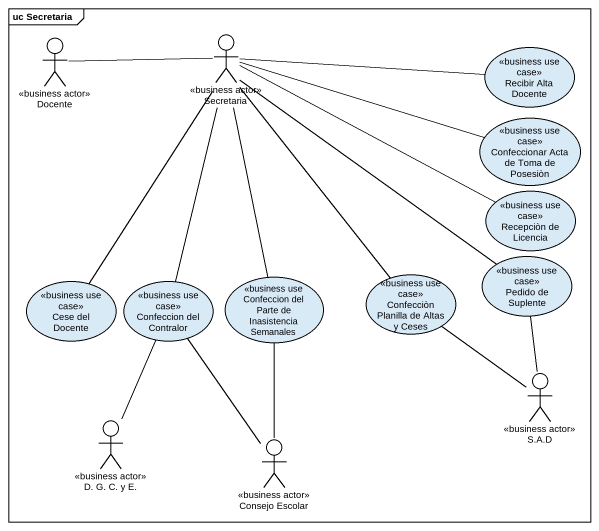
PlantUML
@startuml
mainframe uc Secretaria
actor Docente <<business actor>>
actor Secretaria <<business actor>>
usecase "Recibir Alta Docente" as Recibir_Alta_Docente <<business use case>>
usecase "Confeccionar Acta de Toma de Posesiòn" as Confeccionar_Acta_de_Toma <<business use case>>
usecase "Recepciòn de Licencia" as Recepciòn_de_Licencia <<business use case>>
usecase "Confecciòn Planilla de Altas y Ceses" as Confecciòn_Planilla_de <<business use case>>
usecase "Pedido de Suplente" as Pedido_de_Suplente <<business use case>>
usecase "Cese del Docente" as Cese_del_Docente <<business use case>>
usecase "Confeccion del Contralor" as Confeccion_del_Contralor <<business use case>>
usecase "Confeccion del Parte de Inasistencia Semanales" as Confeccion_del_Parte_de <<business use case>>
actor "S.A.D" as S_A_D <<business actor>>
actor "D. G. C. y E." as D_G_C_y_E <<business actor>>
actor "Consejo Escolar" as Consejo_Escolar <<business actor>>
Docente -right- Secretaria
Secretaria -right- Recibir_Alta_Docente
Secretaria -right- Confeccionar_Acta_de_Toma
Secretaria -right- Recepciòn_de_Licencia
Secretaria -- Confecciòn_Planilla_de
Secretaria -- Pedido_de_Suplente
Secretaria -- Cese_del_Docente
Secretaria -- Confeccion_del_Contralor
Secretaria -- Confeccion_del_Parte_de
Confecciòn_Planilla_de -- S_A_D
Pedido_de_Suplente -- S_A_D
Confeccion_del_Contralor -- D_G_C_y_E
Confeccion_del_Contralor -- Consejo_Escolar
Confeccion_del_Parte_de -- Consejo_Escolar
@enduml
